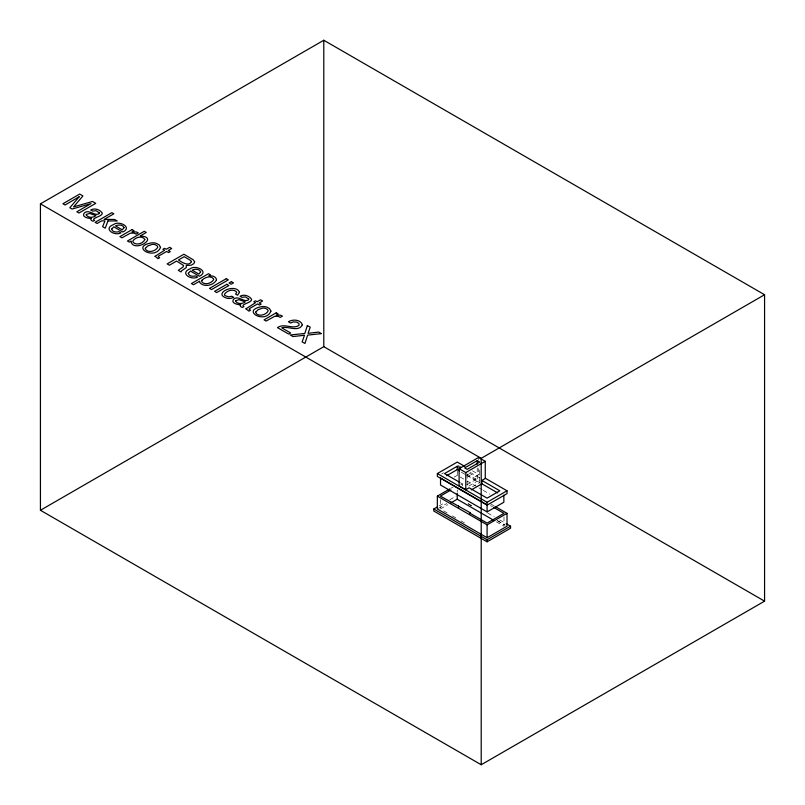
<?xml version="1.0" encoding="UTF-8"?>
<svg xmlns="http://www.w3.org/2000/svg" width="805" height="805" viewBox="0 0 805 805"><rect width="100%" height="100%" fill="white"/><g stroke="black" fill="none" stroke-linecap="round" stroke-linejoin="round"><path stroke-width="0.6" stroke-dasharray="4.03 3.02" d="M441.543 473.994L443.636 472.787M454.141 477.164L457.28 475.353L465.944 480.354M450.981 488.243L453.074 487.035M460.792 484.902L462.483 483.926L462.483 487.287M468.872 472.927L475.202 476.58L478.583 474.628L478.583 468.5M466.719 484.841L475.202 479.941L475.202 476.58M468.842 486.029L477.224 481.189L479.73 482.638L479.73 466.93M439.138 505.912L444.471 502.833M449.804 499.754L456.204 496.061M472.394 486.864L479.73 482.638M438.403 508.378L446.785 503.538M440.355 508.961L447.741 504.705M472.414 470.814L479.981 475.181M458.347 465.542L461.597 467.413M470.251 472.414L479.981 478.029M466.729 473.793L480.022 481.41M466.769 475.071L475.202 479.941M461.305 472.203L465.642 474.709M466.729 475.332L479.72 482.839M467.021 480.977L477.858 487.226M478.935 487.85L482.185 489.732M483.272 490.356L489.772 494.109M460.369 482.708L462.483 483.926M490.798 503.97L494.039 505.842M490.436 505.52L492.529 506.727M487.719 513.027L494.25 516.79M499.684 519.929L505.127 523.069M468.087 503.729L471.328 505.6M497.289 520.594L504.856 524.961M468.148 503.759L473.582 506.888M497.51 520.694L505.127 525.081M496.373 521.821L503.99 526.218L503.99 516.85M443.615 510.853L447.972 513.359M452.319 515.874L456.666 518.38M461.013 520.895L465.36 523.401M478.583 457.461L478.583 459.907M477.224 467.906L477.224 481.189M467.152 474.195L467.152 486.27M457.28 470.633L457.28 475.353M457.23 489.863L457.23 492.197M440.355 499.603L440.355 507.794"/><path stroke-width="1.21" d="M437.004 507.14L433.804 508.991L433.804 511.034L487.095 541.805L510.561 528.221L510.561 526.208L506.214 523.693M40.431 203.846L323.791 40.25L764.569 294.731L764.569 601.154L481.209 764.75L40.431 510.269L40.431 203.846L481.209 458.327L764.569 294.731M40.431 510.269L323.791 346.673L764.569 601.154M485.385 478.301L507.019 490.788L507.019 493.646L487.095 505.138L437.346 476.419L437.346 473.571L457.27 462.07L464.837 466.437M460.44 468.057L457.27 466.226L444.541 473.571L459.313 482.104M446.664 475.705L457.27 469.587L459.383 470.804M481.893 480.434L499.825 490.788L487.095 498.144L469.164 487.79L465.783 489.732L459.102 485.878L459.102 468.701L478.583 457.461L485.264 461.315L485.264 478.492L481.893 480.434L481.893 483.795L497.711 492.932M477.224 460.661L464.646 467.916L467.152 469.365L479.73 462.1L477.224 460.661L477.224 464.284M459.102 468.701L465.783 472.565L485.264 461.315M495.125 506.466L507.019 513.338L507.019 526.208L487.095 537.71L437.346 508.991L437.346 496.111L449.935 488.856M450.901 490.004L440.355 496.091L469.929 512.554L469.929 513.781M471.287 489.923L481.893 483.795M450.901 502.873L457.23 499.221L494.2 520.563M487.095 504.846L440.526 477.959L440.526 485.023L487.095 511.91L487.095 502.29L507.019 490.788M469.929 512.554L469.396 512.855L487.116 523.089L503.99 513.349L493.566 507.331M487.095 511.91L503.85 502.24L503.85 495.166M437.346 496.111L487.095 524.84L507.019 513.338M433.804 508.991L487.095 539.763L510.561 526.208M437.346 473.571L487.095 502.29M487.095 524.84L487.095 537.71M487.095 539.763L487.095 541.805M481.209 458.327L481.209 764.75M465.783 472.565L465.783 489.732M458.598 506.013L458.598 507.241M457.27 466.226L457.27 469.587M457.23 493.374L457.23 499.221M323.791 40.25L323.791 346.673M239.467 292.316L237.566 295.214L235.573 294.056L236.62 292.497L236.328 291.682C232.897 288.552 227.05 290.645 224.625 294.026A3.562 2.053 0 0 0 225.108 295.666L228.61 296.884L231.79 296.24L233.782 297.397L231.075 298.263A5.927 3.421 0 0 1 227.292 298.323C211.383 293.714 235.795 282.615 239.467 292.316M155.073 256.322L158.042 258.657L159.662 257.721L158.233 256.795L158.655 256.05L166.635 251.452L168.587 252.579L170.257 251.603L168.305 250.476L171.717 248.514L169.644 247.316L166.233 249.278L164.582 248.322L162.902 249.298L164.552 250.254L155.073 256.322M245.968 308.798L248.946 311.143L250.566 310.207L249.137 309.281L249.56 308.536L257.54 303.928L259.482 305.055L261.162 304.089L259.21 302.962L262.621 300.99L260.548 299.792L257.137 301.764L255.477 300.808L253.806 301.774L255.457 302.73L245.968 308.798M111.704 229.053C112.076 232.122 116.564 232.454 118.959 231.669L120.971 232.836C114.753 236.418 102.487 228.781 113.535 224.565C118.848 220.198 133.026 227.282 122.763 232.001L113.817 226.829L111.704 229.053M188.33 273.298C188.692 276.356 193.18 276.689 195.575 275.904L197.597 277.071C191.369 280.653 179.102 273.016 190.151 268.8C195.464 264.432 209.642 271.516 199.388 276.236L190.433 271.064L188.33 273.298M99.357 212.882L99.297 213.556C94.789 216.827 88.932 208.495 84.123 213.144C81.214 216.988 88.711 218.779 91.458 218.346L90.683 219.212L91.478 220.53L93.098 221.234L94.608 220.349C90.19 218.286 101.973 216.696 102.265 213.496L102.154 212.892C99.75 209.441 94.487 207.801 90.713 209.984L92.625 211.091L96.097 210.699L99.357 212.882M248.705 299.098L248.644 299.782C244.136 303.052 238.28 294.711 233.47 299.369C230.552 303.213 238.059 305.004 240.806 304.572L240.031 305.427L240.826 306.755L242.446 307.45L243.955 306.574C239.538 304.511 251.321 302.922 251.613 299.722L251.502 299.118C249.097 295.666 243.835 294.026 240.061 296.21L241.973 297.317L245.445 296.924L248.705 299.098M145.363 248.312L145.292 248.926C147.879 253.535 155.828 251.22 157.79 247.165L157.136 245.817L155.295 244.73A3.955 2.284 0 0 0 152.085 244.438L147.768 245.938L145.363 248.312M255.759 312.048L255.678 312.652C258.264 317.271 266.214 314.956 268.176 310.891L267.532 309.543L265.68 308.466A3.955 2.284 0 0 0 262.47 308.164L258.153 309.673L255.759 312.048M194.639 261.836L193.834 263.658L191.127 265.207L186.287 265.459L186.247 267.632L181.729 270.711L181.055 271.949L178.267 270.339L183.158 266.888L183.49 265.409L176.597 261.072L169.402 265.217L167.138 263.909L183.892 254.239L193.26 259.804L194.639 261.836M144.82 239.488C143.24 243.573 135.793 245.958 132.865 241.892L132.825 241.148C134.868 237.334 142.354 235.141 144.82 239.488M130.913 241.198C133.157 253.595 160.366 237.213 140.191 235.956L146.269 232.444L144.276 231.297L127.452 241.007L129.353 242.094L130.913 241.198M160.527 247.397C154.882 261.092 129.404 246.3 152.085 242.818A7.134 4.116 0 0 1 156.744 243.533L159.149 244.891L160.527 247.397M270.913 311.132C265.278 324.828 239.789 310.026 262.47 306.544A7.134 4.116 0 0 1 267.129 307.258L269.534 308.627L270.913 311.132M86.356 214.442L86.236 215.066C88.329 218.085 93.269 217.853 95.956 215.639L89.647 213.446L86.356 214.442M235.704 300.668L235.583 301.291C237.676 304.31 242.617 304.079 245.304 301.865L238.994 299.671L235.704 300.668M124 227.614L122.29 229.838L115.497 225.923C118.073 224.595 122.783 224.384 124 227.614M200.616 271.849L198.905 274.072L192.123 270.158C194.689 268.83 199.399 268.618 200.616 271.849M191.449 261.706C188.682 266.878 181.618 262.189 178.489 259.975L184.214 256.674L190.715 260.528L191.449 261.706M302.368 324.807C298.484 332.606 288.11 325.713 281.72 327.826L290.645 332.978L288.703 334.095L277.483 327.625C284.125 322.745 292.597 329.718 298.987 325.381L298.957 323.509L296.814 322.141L293.372 321.879L290.514 322.976L288.432 321.769C292.607 319.042 300.708 319.464 302.368 324.807M216.525 279.818C213.899 285.423 203.917 287.687 199.761 282.525L199.721 281.136L193.482 284.749L191.419 283.561L208.455 273.72L210.457 274.877L208.837 275.813C211.685 275.551 216.283 276.286 216.525 279.818M307.369 325.522L304.823 333.481L290.233 334.981L292.97 336.56L304.501 335.262L302.127 341.853L304.944 343.473L307.641 335.111L321.437 333.642L318.73 332.083L308.074 333.33L310.207 327.162L307.369 325.522M107.951 220.912L105.244 228.177L102.617 226.668L104.972 220.902L101.672 220.822L97.083 223.468L95.111 222.331L111.875 212.651L113.847 213.798L104.117 219.413L114.572 219.453L117.198 220.973L107.951 220.912M201.964 280.241L201.673 281.71C204.671 285.574 211.433 283.37 213.627 279.697L213.607 278.953C210.779 275.079 204.712 277.323 201.964 280.241M79.162 196.802L69.844 207.74L72.088 209.038L91.005 203.635L76.827 211.775L78.981 213.013L95.745 203.343L92.525 201.481L73.577 206.905L82.925 195.947L79.675 194.065L62.921 203.746L65.084 204.993L79.162 196.802M132.111 229.586L119.895 236.64L121.947 237.817L130.41 233.178L133.871 233.068L136.105 234.134L138.269 232.887L136.297 231.941L131.95 231.931L134.063 230.703L132.111 229.586M226.265 278.701L209.501 288.371L211.564 289.559L228.318 279.878L226.265 278.701M226.799 284.316L214.643 291.34L216.726 292.547L228.892 285.523L226.799 284.316M231.397 281.659L229.073 283.008L231.156 284.205L233.49 282.867L231.397 281.659M276.266 312.813L264.05 319.867L266.103 321.044L274.565 316.405L278.027 316.295L280.261 317.371L282.424 316.113L280.452 315.168L276.105 315.158L278.218 313.94L276.266 312.813"/></g></svg>
